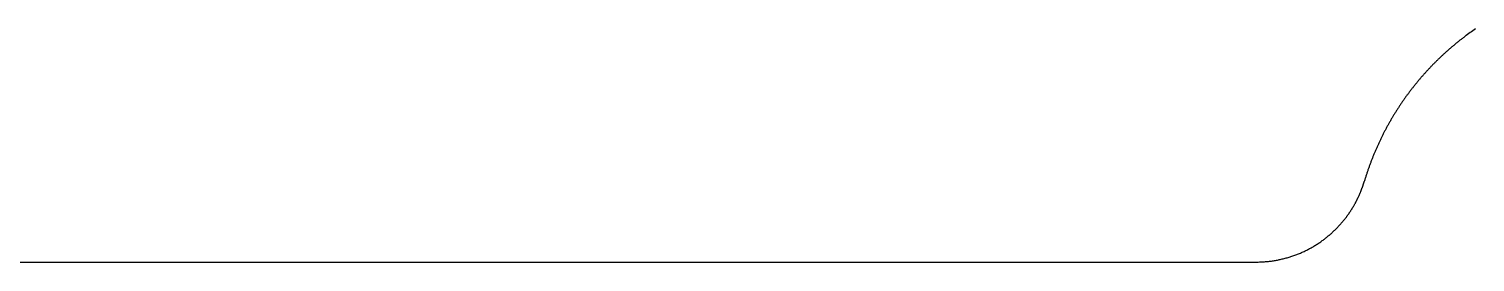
# Model space of a CAD drawing. Header units: millimetres. Extents: x -10 to 277, y -95 to 18.
# Drawn here: x 239.39 to 252.22, y -95.23 to -93.16 of the extents above; entities that cross this region are included whole.
import ezdxf

# ---------------------------------------------------------------- set-up
doc = ezdxf.new("R2010")
doc.units = ezdxf.units.MM
doc.header["$MEASUREMENT"] = 0
doc.layers.add('Edge.Cuts', color=53, linetype='CONTINUOUS')

msp = doc.modelspace()

# ---------------------------------------------------------------- linework, layer by layer
at = {"layer": 'Edge.Cuts', "linetype": 'Continuous'}
for p, q in [((252.067982, -93.280066), (252.062476, -93.284519)), ((252.0735, -93.27563), (252.067982, -93.280066)), ((252.07903, -93.271208), (252.0735, -93.27563)), ((252.084574, -93.266803), (252.07903, -93.271208)), ((252.090129, -93.262413), (252.084574, -93.266803)), ((252.095697, -93.258038), (252.090129, -93.262413)), ((252.101277, -93.25368), (252.095697, -93.258038)), ((252.10687, -93.249337), (252.101277, -93.25368)), ((252.112475, -93.24501), (252.10687, -93.249337)), ((252.118092, -93.240699), (252.112475, -93.24501)), ((252.123721, -93.236404), (252.118092, -93.240699)), ((252.129362, -93.232124), (252.123721, -93.236404)), ((252.135016, -93.227861), (252.129362, -93.232124)), ((252.140681, -93.223614), (252.135016, -93.227861)), ((252.146358, -93.219382), (252.140681, -93.223614)), ((252.157749, -93.210968), (252.146358, -93.219382)), ((252.169186, -93.202618), (252.157749, -93.210968)), ((252.180671, -93.194333), (252.169186, -93.202618)), ((252.192202, -93.186113), (252.180671, -93.194333)), ((252.203779, -93.177958), (252.192202, -93.186113)), ((252.215402, -93.169869), (252.203779, -93.177958)), ((252.22707, -93.161846), (252.215402, -93.169869)), ((251.923907, -93.405607), (251.918758, -93.410464)), ((251.929068, -93.400764), (251.923907, -93.405607)), ((251.934244, -93.395936), (251.929068, -93.400764)), ((251.939433, -93.391123), (251.934244, -93.395936)), ((251.944637, -93.386324), (251.939433, -93.391123)), ((251.949853, -93.381539), (251.944637, -93.386324)), ((251.955084, -93.37677), (251.949853, -93.381539)), ((251.960327, -93.372015), (251.955084, -93.37677)), ((251.965585, -93.367274), (251.960327, -93.372015)), ((251.970856, -93.362549), (251.965585, -93.367274)), ((251.97614, -93.357838), (251.970856, -93.362549)), ((251.981437, -93.353143), (251.97614, -93.357838)), ((251.986749, -93.348462), (251.981437, -93.353143)), ((251.992073, -93.343796), (251.986749, -93.348462)), ((251.99741, -93.339145), (251.992073, -93.343796)), ((252.002761, -93.334509), (251.99741, -93.339145)), ((252.008125, -93.329889), (252.002761, -93.334509)), ((252.013502, -93.325283), (252.008125, -93.329889)), ((252.018892, -93.320692), (252.013502, -93.325283)), ((252.024295, -93.316117), (252.018892, -93.320692)), ((252.029711, -93.311557), (252.024295, -93.316117)), ((252.03514, -93.307012), (252.029711, -93.311557)), ((252.040582, -93.302483), (252.03514, -93.307012)), ((252.046036, -93.297969), (252.040582, -93.302483)), ((252.051504, -93.29347), (252.046036, -93.297969)), ((252.056984, -93.288987), (252.051504, -93.29347)), ((252.062476, -93.284519), (252.056984, -93.288987)), ((251.794673, -93.536468), (251.789899, -93.541687)), ((251.799462, -93.531263), (251.794673, -93.536468)), ((251.804266, -93.526071), (251.799462, -93.531263)), ((251.809084, -93.520894), (251.804266, -93.526071)), ((251.813918, -93.515729), (251.809084, -93.520894)), ((251.818765, -93.510578), (251.813918, -93.515729)), ((251.823629, -93.50544), (251.818765, -93.510578)), ((251.828506, -93.500317), (251.823629, -93.50544)), ((251.833398, -93.495206), (251.828506, -93.500317)), ((251.838304, -93.49011), (251.833398, -93.495206)), ((251.843226, -93.485027), (251.838304, -93.49011)), ((251.848161, -93.479958), (251.843226, -93.485027)), ((251.853111, -93.474903), (251.848161, -93.479958)), ((251.858076, -93.469862), (251.853111, -93.474903)), ((251.863055, -93.464834), (251.858076, -93.469862)), ((251.868048, -93.459821), (251.863055, -93.464834)), ((251.873055, -93.454821), (251.868048, -93.459821)), ((251.878077, -93.449836), (251.873055, -93.454821)), ((251.883113, -93.444865), (251.878077, -93.449836)), ((251.888163, -93.439908), (251.883113, -93.444865)), ((251.893227, -93.434964), (251.888163, -93.439908)), ((251.898305, -93.430036), (251.893227, -93.434964)), ((251.903398, -93.425121), (251.898305, -93.430036)), ((251.908504, -93.420221), (251.903398, -93.425121)), ((251.913625, -93.415335), (251.908504, -93.420221)), ((251.918758, -93.410464), (251.913625, -93.415335)), ((251.684294, -93.665296), (251.679888, -93.670823)), ((251.688714, -93.659783), (251.684294, -93.665296)), ((251.693152, -93.654281), (251.688714, -93.659783)), ((251.697604, -93.648793), (251.693152, -93.654281)), ((251.702073, -93.643316), (251.697604, -93.648793)), ((251.706556, -93.637852), (251.702073, -93.643316)), ((251.711056, -93.6324), (251.706556, -93.637852)), ((251.715571, -93.626962), (251.711056, -93.6324)), ((251.720102, -93.621535), (251.715571, -93.626962)), ((251.724648, -93.616122), (251.720102, -93.621535)), ((251.72921, -93.610721), (251.724648, -93.616122)), ((251.733786, -93.605333), (251.72921, -93.610721)), ((251.738379, -93.599957), (251.733786, -93.605333)), ((251.742986, -93.594595), (251.738379, -93.599957)), ((251.74761, -93.589245), (251.742986, -93.594595)), ((251.752248, -93.583909), (251.74761, -93.589245)), ((251.756901, -93.578585), (251.752248, -93.583909)), ((251.76157, -93.573275), (251.756901, -93.578585)), ((251.766254, -93.567977), (251.76157, -93.573275)), ((251.770953, -93.562693), (251.766254, -93.567977)), ((251.775667, -93.557421), (251.770953, -93.562693)), ((251.780396, -93.552163), (251.775667, -93.557421)), ((251.78514, -93.546918), (251.780396, -93.552163)), ((251.789899, -93.541687), (251.78514, -93.546918)), ((251.591074, -93.789637), (251.587024, -93.795424)), ((251.595141, -93.783863), (251.591074, -93.789637)), ((251.599224, -93.778099), (251.595141, -93.783863)), ((251.603324, -93.772348), (251.599224, -93.778099)), ((251.60744, -93.766607), (251.603324, -93.772348)), ((251.611572, -93.760879), (251.60744, -93.766607)), ((251.615721, -93.755161), (251.611572, -93.760879)), ((251.619886, -93.749456), (251.615721, -93.755161)), ((251.624067, -93.743762), (251.619886, -93.749456)), ((251.628264, -93.73808), (251.624067, -93.743762)), ((251.632478, -93.732409), (251.628264, -93.73808)), ((251.636708, -93.726751), (251.632478, -93.732409)), ((251.640954, -93.721104), (251.636708, -93.726751)), ((251.645216, -93.715469), (251.640954, -93.721104)), ((251.649494, -93.709846), (251.645216, -93.715469)), ((251.653788, -93.704235), (251.649494, -93.709846)), ((251.658099, -93.698636), (251.653788, -93.704235)), ((251.662424, -93.693049), (251.658099, -93.698636)), ((251.666767, -93.687474), (251.662424, -93.693049)), ((251.671124, -93.681912), (251.666767, -93.687474)), ((251.675499, -93.676361), (251.671124, -93.681912)), ((251.679888, -93.670823), (251.675499, -93.676361)), ((251.505823, -93.919479), (251.502142, -93.925505)), ((251.509521, -93.913465), (251.505823, -93.919479)), ((251.513236, -93.90746), (251.509521, -93.913465)), ((251.516967, -93.901467), (251.513236, -93.90746)), ((251.520717, -93.895483), (251.516967, -93.901467)), ((251.524482, -93.889511), (251.520717, -93.895483)), ((251.528266, -93.883548), (251.524482, -93.889511)), ((251.532065, -93.877598), (251.528266, -93.883548)), ((251.535882, -93.871656), (251.532065, -93.877598)), ((251.539715, -93.865727), (251.535882, -93.871656)), ((251.543566, -93.859807), (251.539715, -93.865727)), ((251.547433, -93.8539), (251.543566, -93.859807)), ((251.551317, -93.848002), (251.547433, -93.8539)), ((251.555217, -93.842116), (251.551317, -93.848002)), ((251.559135, -93.83624), (251.555217, -93.842116)), ((251.563069, -93.830377), (251.559135, -93.83624)), ((251.567021, -93.824522), (251.563069, -93.830377)), ((251.570988, -93.818681), (251.567021, -93.824522)), ((251.574972, -93.812849), (251.570988, -93.818681)), ((251.578972, -93.80703), (251.574972, -93.812849)), ((251.58299, -93.801221), (251.578972, -93.80703)), ((251.587024, -93.795424), (251.58299, -93.801221)), ((251.432152, -94.048132), (251.428836, -94.054366)), ((251.435487, -94.041906), (251.432152, -94.048132)), ((251.438838, -94.035692), (251.435487, -94.041906)), ((251.442207, -94.029485), (251.438838, -94.035692)), ((251.445593, -94.02329), (251.442207, -94.029485)), ((251.448998, -94.017103), (251.445593, -94.02329)), ((251.452419, -94.010928), (251.448998, -94.017103)), ((251.455858, -94.00476), (251.452419, -94.010928)), ((251.459314, -93.998604), (251.455858, -94.00476)), ((251.462789, -93.992456), (251.459314, -93.998604)), ((251.466279, -93.98632), (251.462789, -93.992456)), ((251.469788, -93.980192), (251.466279, -93.98632)), ((251.473314, -93.974076), (251.469788, -93.980192)), ((251.476857, -93.967968), (251.473314, -93.974076)), ((251.480417, -93.961872), (251.476857, -93.967968)), ((251.483996, -93.955784), (251.480417, -93.961872)), ((251.48759, -93.949709), (251.483996, -93.955784)), ((251.491203, -93.943641), (251.48759, -93.949709)), ((251.494832, -93.937586), (251.491203, -93.943641)), ((251.498479, -93.931539), (251.494832, -93.937586)), ((251.502142, -93.925505), (251.498479, -93.931539)), ((251.369194, -94.174583), (251.366234, -94.180999)), ((251.372172, -94.168173), (251.369194, -94.174583)), ((251.375168, -94.161775), (251.372172, -94.168173)), ((251.378183, -94.155383), (251.375168, -94.161775)), ((251.381215, -94.149002), (251.378183, -94.155383)), ((251.384265, -94.142628), (251.381215, -94.149002)), ((251.387333, -94.136265), (251.384265, -94.142628)), ((251.390419, -94.129909), (251.387333, -94.136265)), ((251.393522, -94.123564), (251.390419, -94.129909)), ((251.396644, -94.117226), (251.393522, -94.123564)), ((251.399783, -94.1109), (251.396644, -94.117226)), ((251.402941, -94.10458), (251.399783, -94.1109)), ((251.406115, -94.098272), (251.402941, -94.10458)), ((251.409308, -94.09197), (251.406115, -94.098272)), ((251.412518, -94.08568), (251.409308, -94.09197)), ((251.415747, -94.079398), (251.412518, -94.08568)), ((251.418992, -94.073127), (251.415747, -94.079398)), ((251.422256, -94.066863), (251.418992, -94.073127)), ((251.425537, -94.06061), (251.422256, -94.066863)), ((251.428836, -94.054366), (251.425537, -94.06061)), ((251.313431, -94.304541), (251.310835, -94.311125)), ((251.316046, -94.297963), (251.313431, -94.304541)), ((251.318679, -94.291396), (251.316046, -94.297963)), ((251.321331, -94.284835), (251.318679, -94.291396)), ((251.324001, -94.278283), (251.321331, -94.284835)), ((251.326689, -94.271738), (251.324001, -94.278283)), ((251.329395, -94.265203), (251.326689, -94.271738)), ((251.33212, -94.258675), (251.329395, -94.265203)), ((251.334863, -94.252156), (251.33212, -94.258675)), ((251.337625, -94.245644), (251.334863, -94.252156)), ((251.340403, -94.239142), (251.337625, -94.245644)), ((251.343201, -94.232647), (251.340403, -94.239142)), ((251.346017, -94.226162), (251.343201, -94.232647)), ((251.348851, -94.219684), (251.346017, -94.226162)), ((251.351702, -94.213216), (251.348851, -94.219684)), ((251.354573, -94.206754), (251.351702, -94.213216)), ((251.357461, -94.200303), (251.354573, -94.206754)), ((251.360367, -94.193859), (251.357461, -94.200303)), ((251.363291, -94.187426), (251.360367, -94.193859)), ((251.366234, -94.180999), (251.363291, -94.187426)), ((251.267251, -94.430979), (251.265006, -94.43771)), ((251.269515, -94.424257), (251.267251, -94.430979)), ((251.271797, -94.41754), (251.269515, -94.424257)), ((251.274098, -94.410833), (251.271797, -94.41754)), ((251.276418, -94.404131), (251.274098, -94.410833)), ((251.278755, -94.397439), (251.276418, -94.404131)), ((251.281112, -94.390752), (251.278755, -94.397439)), ((251.283487, -94.384075), (251.281112, -94.390752)), ((251.285881, -94.377404), (251.283487, -94.384075)), ((251.288293, -94.370742), (251.285881, -94.377404)), ((251.290724, -94.364086), (251.288293, -94.370742)), ((251.293173, -94.357439), (251.290724, -94.364086)), ((251.295641, -94.350799), (251.293173, -94.357439)), ((251.298127, -94.344168), (251.295641, -94.350799)), ((251.300632, -94.337542), (251.298127, -94.344168)), ((251.303155, -94.330927), (251.300632, -94.337542)), ((251.305697, -94.324318), (251.303155, -94.330927)), ((251.308256, -94.317718), (251.305697, -94.324318)), ((251.310835, -94.311125), (251.308256, -94.317718)), ((251.224235, -94.564861), (251.225742, -94.560641)), ((251.225742, -94.560641), (251.227232, -94.556412)), ((251.227232, -94.556412), (251.228702, -94.552176)), ((251.228702, -94.552176), (251.230154, -94.547932)), ((251.230154, -94.547932), (251.231587, -94.543682)), ((251.231587, -94.543682), (251.233002, -94.539422)), ((251.233002, -94.539422), (251.234397, -94.535157)), ((251.234397, -94.535157), (251.235775, -94.530883)), ((251.235775, -94.530883), (251.237133, -94.526604)), ((251.237133, -94.526604), (251.238473, -94.522316)), ((251.238473, -94.522316), (251.239793, -94.518022)), ((251.239793, -94.518022), (251.241096, -94.51372)), ((251.241096, -94.51372), (251.2417, -94.5117)), ((251.243584, -94.505411), (251.2417, -94.5117)), ((251.245642, -94.498608), (251.243584, -94.505411)), ((251.247719, -94.491814), (251.245642, -94.498608)), ((251.249814, -94.485024), (251.247719, -94.491814)), ((251.251928, -94.478245), (251.249814, -94.485024)), ((251.254061, -94.47147), (251.251928, -94.478245)), ((251.256213, -94.464704), (251.254061, -94.47147)), ((251.258383, -94.457944), (251.256213, -94.464704)), ((251.260572, -94.451193), (251.258383, -94.457944)), ((251.26278, -94.444447), (251.260572, -94.451193)), ((251.265006, -94.43771), (251.26278, -94.444447)), ((251.16635, -94.695603), (251.168437, -94.691656)), ((251.168437, -94.691656), (251.170507, -94.687697)), ((251.170507, -94.687697), (251.172558, -94.68373)), ((251.172558, -94.68373), (251.174593, -94.679753)), ((251.174593, -94.679753), (251.176609, -94.675768)), ((251.176609, -94.675768), (251.178608, -94.671771)), ((251.178608, -94.671771), (251.180589, -94.667768)), ((251.180589, -94.667768), (251.182552, -94.663753)), ((251.182552, -94.663753), (251.184497, -94.659732)), ((251.184497, -94.659732), (251.186424, -94.655699)), ((251.186424, -94.655699), (251.188333, -94.65166)), ((251.188333, -94.65166), (251.190225, -94.64761)), ((251.190225, -94.64761), (251.192098, -94.643553)), ((251.192098, -94.643553), (251.193954, -94.639485)), ((251.193954, -94.639485), (251.195791, -94.635411)), ((251.195791, -94.635411), (251.19761, -94.631326)), ((251.19761, -94.631326), (251.199411, -94.627234)), ((251.199411, -94.627234), (251.201194, -94.623132)), ((251.201194, -94.623132), (251.202959, -94.619024)), ((251.202959, -94.619024), (251.204706, -94.614905)), ((251.204706, -94.614905), (251.206433, -94.61078)), ((251.206433, -94.61078), (251.208144, -94.606645)), ((251.208144, -94.606645), (251.209835, -94.602504)), ((251.209835, -94.602504), (251.211509, -94.598352)), ((251.211509, -94.598352), (251.213164, -94.594194)), ((251.213164, -94.594194), (251.214801, -94.590027)), ((251.214801, -94.590027), (251.216419, -94.585853)), ((251.216419, -94.585853), (251.21802, -94.581669)), ((251.21802, -94.581669), (251.219601, -94.57748)), ((251.219601, -94.57748), (251.221164, -94.573281)), ((251.221164, -94.573281), (251.222708, -94.569076)), ((251.222708, -94.569076), (251.224235, -94.564861)), ((251.085161, -94.823756), (251.087824, -94.82017)), ((251.087824, -94.82017), (251.090472, -94.81657)), ((251.090472, -94.81657), (251.093102, -94.812959)), ((251.093102, -94.812959), (251.095718, -94.809336)), ((251.095718, -94.809336), (251.098315, -94.805703)), ((251.098315, -94.805703), (251.100898, -94.802056)), ((251.100898, -94.802056), (251.103463, -94.7984)), ((251.103463, -94.7984), (251.106012, -94.794731)), ((251.106012, -94.794731), (251.108544, -94.791052)), ((251.108544, -94.791052), (251.111061, -94.787361)), ((251.111061, -94.787361), (251.11356, -94.78366)), ((251.11356, -94.78366), (251.116043, -94.779946)), ((251.116043, -94.779946), (251.118508, -94.776223)), ((251.118508, -94.776223), (251.120957, -94.772488)), ((251.120957, -94.772488), (251.123389, -94.768743)), ((251.123389, -94.768743), (251.125805, -94.764986)), ((251.125805, -94.764986), (251.128203, -94.761219)), ((251.128203, -94.761219), (251.130585, -94.757441)), ((251.130585, -94.757441), (251.132949, -94.753653)), ((251.132949, -94.753653), (251.135297, -94.749854)), ((251.135297, -94.749854), (251.137627, -94.746045)), ((251.137627, -94.746045), (251.13994, -94.742225)), ((251.13994, -94.742225), (251.142236, -94.738395)), ((251.142236, -94.738395), (251.144515, -94.734554)), ((251.144515, -94.734554), (251.146777, -94.730705)), ((251.146777, -94.730705), (251.149021, -94.726844)), ((251.149021, -94.726844), (251.151248, -94.722974)), ((251.151248, -94.722974), (251.153458, -94.719092)), ((251.153458, -94.719092), (251.15565, -94.715203)), ((251.15565, -94.715203), (251.157825, -94.711302)), ((251.157825, -94.711302), (251.159982, -94.707393)), ((251.159982, -94.707393), (251.162123, -94.703472)), ((251.162123, -94.703472), (251.164245, -94.699543)), ((251.164245, -94.699543), (251.16635, -94.695603)), ((250.972472, -94.950709), (250.97571, -94.947618)), ((250.97571, -94.947618), (250.978934, -94.944513)), ((250.978934, -94.944513), (250.982144, -94.941394)), ((250.982144, -94.941394), (250.98534, -94.93826)), ((250.98534, -94.93826), (250.988522, -94.935113)), ((250.988522, -94.935113), (250.99169, -94.931951)), ((250.99169, -94.931951), (250.994843, -94.928775)), ((250.994843, -94.928775), (250.997982, -94.925585)), ((250.997982, -94.925585), (251.001106, -94.922382)), ((251.001106, -94.922382), (251.004216, -94.919164)), ((251.004216, -94.919164), (251.007311, -94.915934)), ((251.007311, -94.915934), (251.010392, -94.912689)), ((251.010392, -94.912689), (251.013458, -94.909431)), ((251.013458, -94.909431), (251.016509, -94.906159)), ((251.016509, -94.906159), (251.019546, -94.902874)), ((251.019546, -94.902874), (251.022568, -94.899575)), ((251.022568, -94.899575), (251.025574, -94.896263)), ((251.025574, -94.896263), (251.028566, -94.892937)), ((251.028566, -94.892937), (251.031542, -94.889599)), ((251.031542, -94.889599), (251.034504, -94.886248)), ((251.034504, -94.886248), (251.03745, -94.882883)), ((251.03745, -94.882883), (251.040381, -94.879505)), ((251.040381, -94.879505), (251.043297, -94.876115)), ((251.043297, -94.876115), (251.046198, -94.872712)), ((251.046198, -94.872712), (251.049082, -94.869296)), ((251.049082, -94.869296), (251.051952, -94.865867)), ((251.051952, -94.865867), (251.054806, -94.862426)), ((251.054806, -94.862426), (251.057645, -94.858972)), ((251.057645, -94.858972), (251.060467, -94.855506)), ((251.060467, -94.855506), (251.063275, -94.852026)), ((251.063275, -94.852026), (251.066066, -94.848536)), ((251.066066, -94.848536), (251.068842, -94.845032)), ((251.068842, -94.845032), (251.071601, -94.841516)), ((251.071601, -94.841516), (251.074346, -94.837988)), ((251.074346, -94.837988), (251.077073, -94.834449)), ((251.077073, -94.834449), (251.079785, -94.830896)), ((251.079785, -94.830896), (251.082481, -94.827333)), ((251.082481, -94.827333), (251.085161, -94.823756)), ((250.802047, -95.080992), (250.80968, -95.076313)), ((250.80968, -95.076313), (250.817271, -95.071565)), ((250.817271, -95.071565), (250.82482, -95.066749)), ((250.82482, -95.066749), (250.832326, -95.061866)), ((250.832326, -95.061866), (250.839789, -95.056916)), ((250.839789, -95.056916), (250.847207, -95.051899)), ((250.847207, -95.051899), (250.854581, -95.046816)), ((250.854581, -95.046816), (250.861909, -95.041667)), ((250.861909, -95.041667), (250.869191, -95.036453)), ((250.869191, -95.036453), (250.876426, -95.031173)), ((250.876426, -95.031173), (250.883614, -95.02583)), ((250.883614, -95.02583), (250.88719, -95.023134)), ((250.88719, -95.023134), (250.890754, -95.020422)), ((250.890754, -95.020422), (250.894306, -95.017694)), ((250.894306, -95.017694), (250.897845, -95.01495)), ((250.897845, -95.01495), (250.901373, -95.012191)), ((250.901373, -95.012191), (250.904887, -95.009416)), ((250.904887, -95.009416), (250.90839, -95.006625)), ((250.90839, -95.006625), (250.91188, -95.003819)), ((250.91188, -95.003819), (250.915357, -95.000997)), ((250.915357, -95.000997), (250.918822, -94.998159)), ((250.918822, -94.998159), (250.922274, -94.995307)), ((250.922274, -94.995307), (250.925713, -94.992439)), ((250.925713, -94.992439), (250.929139, -94.989555)), ((250.929139, -94.989555), (250.932552, -94.986657)), ((250.932552, -94.986657), (250.935952, -94.983743)), ((250.935952, -94.983743), (250.939339, -94.980814)), ((250.939339, -94.980814), (250.942713, -94.97787)), ((250.942713, -94.97787), (250.946074, -94.974911)), ((250.946074, -94.974911), (250.949421, -94.971938)), ((250.949421, -94.971938), (250.952755, -94.968949)), ((250.952755, -94.968949), (250.956075, -94.965945)), ((250.956075, -94.965945), (250.959382, -94.962927)), ((250.959382, -94.962927), (250.962675, -94.959895)), ((250.962675, -94.959895), (250.965955, -94.956847)), ((250.965955, -94.956847), (250.96922, -94.953785)), ((250.96922, -94.953785), (250.972472, -94.950709)), ((250.478946, -95.206762), (250.487691, -95.20498)), ((250.487691, -95.20498), (250.49642, -95.203119)), ((250.49642, -95.203119), (250.505132, -95.201181)), ((250.505132, -95.201181), (250.513826, -95.199165)), ((250.513826, -95.199165), (250.522501, -95.197071)), ((250.522501, -95.197071), (250.531157, -95.194899)), ((250.531157, -95.194899), (250.539794, -95.19265)), ((250.539794, -95.19265), (250.54841, -95.190323)), ((250.54841, -95.190323), (250.557006, -95.18792)), ((250.557006, -95.18792), (250.56558, -95.185439)), ((250.56558, -95.185439), (250.574132, -95.182882)), ((250.574132, -95.182882), (250.582661, -95.180247)), ((250.582661, -95.180247), (250.591168, -95.177537)), ((250.591168, -95.177537), (250.59965, -95.17475)), ((250.59965, -95.17475), (250.608107, -95.171887)), ((250.608107, -95.171887), (250.61654, -95.168948)), ((250.61654, -95.168948), (250.624947, -95.165933)), ((250.624947, -95.165933), (250.633327, -95.162844)), ((250.633327, -95.162844), (250.64168, -95.159678)), ((250.64168, -95.159678), (250.650006, -95.156438)), ((250.650006, -95.156438), (250.658303, -95.153123)), ((250.658303, -95.153123), (250.666571, -95.149734)), ((250.666571, -95.149734), (250.674809, -95.14627)), ((250.674809, -95.14627), (250.683017, -95.142732)), ((250.683017, -95.142732), (250.691194, -95.139121)), ((250.691194, -95.139121), (250.699339, -95.135436)), ((250.699339, -95.135436), (250.707452, -95.131678)), ((250.707452, -95.131678), (250.715532, -95.127847)), ((250.715532, -95.127847), (250.723579, -95.123944)), ((250.723579, -95.123944), (250.731591, -95.119968)), ((250.731591, -95.119968), (250.739568, -95.115921)), ((250.739568, -95.115921), (250.74751, -95.111802)), ((250.74751, -95.111802), (250.755415, -95.107611)), ((250.755415, -95.107611), (250.763283, -95.10335)), ((250.763283, -95.10335), (250.771114, -95.099018)), ((250.771114, -95.099018), (250.778906, -95.094616)), ((250.778906, -95.094616), (250.78666, -95.090144)), ((250.78666, -95.090144), (250.794374, -95.085602)), ((250.794374, -95.085602), (250.802047, -95.080992)), ((233.575, -95.226), (250.2834, -95.226)), ((250.2834, -95.226), (250.29238, -95.22596)), ((250.29238, -95.22596), (250.301355, -95.22584)), ((250.301355, -95.22584), (250.310323, -95.225641)), ((250.310323, -95.225641), (250.319285, -95.225361)), ((250.319285, -95.225361), (250.32824, -95.225002)), ((250.32824, -95.225002), (250.337188, -95.224563)), ((250.337188, -95.224563), (250.346128, -95.224045)), ((250.346128, -95.224045), (250.355059, -95.223447)), ((250.355059, -95.223447), (250.363982, -95.222769)), ((250.363982, -95.222769), (250.372895, -95.222012)), ((250.372895, -95.222012), (250.381799, -95.221176)), ((250.381799, -95.221176), (250.390692, -95.220261)), ((250.390692, -95.220261), (250.399575, -95.219266)), ((250.399575, -95.219266), (250.408446, -95.218192)), ((250.408446, -95.218192), (250.417305, -95.217039)), ((250.417305, -95.217039), (250.426152, -95.215807)), ((250.426152, -95.215807), (250.434987, -95.214496)), ((250.434987, -95.214496), (250.443807, -95.213107)), ((250.443807, -95.213107), (250.452614, -95.211638)), ((250.452614, -95.211638), (250.461407, -95.210091)), ((250.461407, -95.210091), (250.470184, -95.208466)), ((250.470184, -95.208466), (250.478946, -95.206762))]:
    msp.add_line(p, q, dxfattribs=at)

doc.saveas('drawing.dxf')
